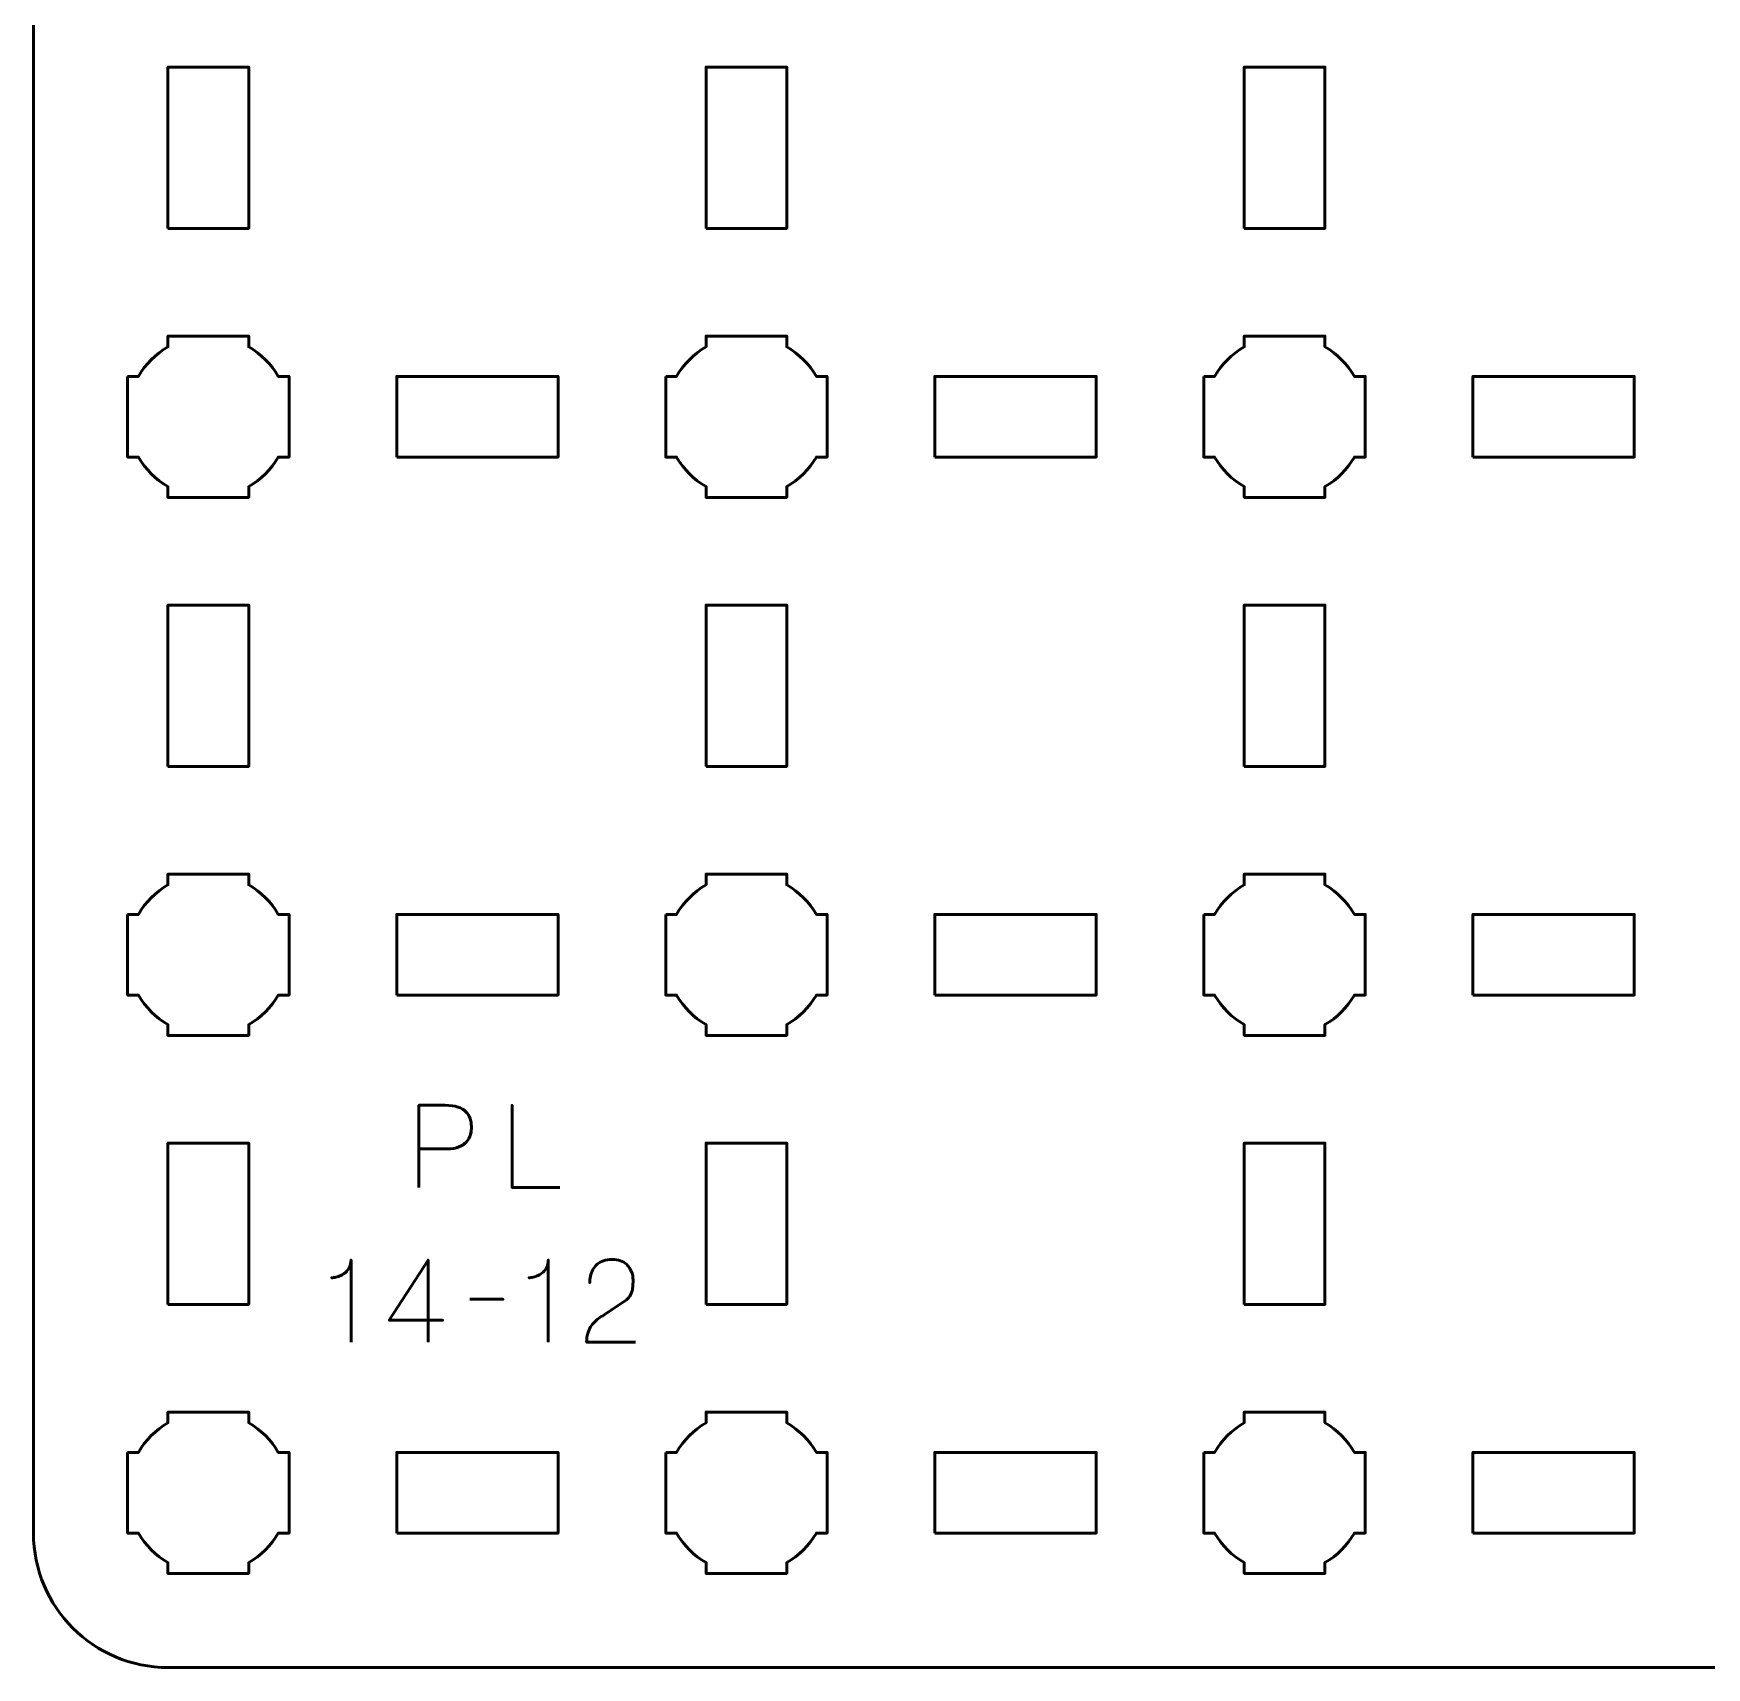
# Model space of a CAD drawing. Header units: centimetres. Extents: x -24.1 to 3.1, y -26.5 to -3.2.
# Drawn here: x -24.15 to -17.93, y -26.5 to -20.43 of the extents above; entities that cross this region are included whole.
import ezdxf

# ---------------------------------------------------------------- set-up
doc = ezdxf.new("R2010")
doc.units = ezdxf.units.CM
doc.header["$MEASUREMENT"] = 0
doc.layers.add('Layer 1', color=7, linetype='Continuous')

msp = doc.modelspace()

# ---------------------------------------------------------------- linework, layer by layer
at = {"layer": 'Layer 1', "lineweight": 53}
for points in [[(-23.65, -21.15), (-23.35, -21.15), (-23.35, -20.55), (-23.65, -20.55), (-23.65, -21.15)], [(-21.65, -21.15), (-21.35, -21.15), (-21.35, -20.55), (-21.65, -20.55), (-21.65, -21.15)], [(-19.65, -21.15), (-19.35, -21.15), (-19.35, -20.55), (-19.65, -20.55), (-19.65, -21.15)], [(-22.8, -22), (-22.2, -22), (-22.2, -21.7), (-22.8, -21.7), (-22.8, -22)], [(-20.8, -22), (-20.2, -22), (-20.2, -21.7), (-20.8, -21.7), (-20.8, -22)], [(-18.8, -22), (-18.2, -22), (-18.2, -21.7), (-18.8, -21.7), (-18.8, -22)], [(-23.65, -23.15), (-23.35, -23.15), (-23.35, -22.55), (-23.65, -22.55), (-23.65, -23.15)], [(-21.65, -23.15), (-21.35, -23.15), (-21.35, -22.55), (-21.65, -22.55), (-21.65, -23.15)], [(-19.65, -23.15), (-19.35, -23.15), (-19.35, -22.55), (-19.65, -22.55), (-19.65, -23.15)], [(-22.8, -24), (-22.2, -24), (-22.2, -23.7), (-22.8, -23.7), (-22.8, -24)], [(-20.8, -24), (-20.2, -24), (-20.2, -23.7), (-20.8, -23.7), (-20.8, -24)], [(-18.8, -24), (-18.2, -24), (-18.2, -23.7), (-18.8, -23.7), (-18.8, -24)], [(-23.65, -25.15), (-23.35, -25.15), (-23.35, -24.55), (-23.65, -24.55), (-23.65, -25.15)], [(-21.65, -25.15), (-21.35, -25.15), (-21.35, -24.55), (-21.65, -24.55), (-21.65, -25.15)], [(-19.65, -25.15), (-19.35, -25.15), (-19.35, -24.55), (-19.65, -24.55), (-19.65, -25.15)], [(-22.8, -26), (-22.2, -26), (-22.2, -25.7), (-22.8, -25.7), (-22.8, -26)], [(-20.8, -26), (-20.2, -26), (-20.2, -25.7), (-20.8, -25.7), (-20.8, -26)], [(-18.8, -26), (-18.2, -26), (-18.2, -25.7), (-18.8, -25.7), (-18.8, -26)]]:
    msp.add_lwpolyline(points, close=True, dxfattribs=at)
for points, knots in [([(-24.15, -26), (-24.15, -26), (-24.15, -3.7), (-24.15, -3.7), (-24.15, -3.7), (-24.15, -3.42391), (-23.92609, -3.2), (-23.65, -3.2), (-23.65, -3.2), (-23.65, -3.2), (2.65, -3.2), (2.65, -3.2), (2.65, -3.2), (2.92609, -3.2), (3.15, -3.42391), (3.15, -3.7), (3.15, -3.7), (3.15, -3.7), (3.15, -26), (3.15, -26), (3.15, -26), (3.15, -26.27609), (2.92609, -26.5), (2.65, -26.5), (2.65, -26.5), (2.65, -26.5), (-23.65, -26.5), (-23.65, -26.5), (-23.65, -26.5), (-23.92609, -26.5), (-24.15, -26.27609), (-24.15, -26)], [0, 0, 0, 0, 0.125, 0.125, 0.125, 0.125, 0.25, 0.25, 0.25, 0.25, 0.375, 0.375, 0.375, 0.375, 0.5, 0.5, 0.5, 0.5, 0.625, 0.625, 0.625, 0.625, 0.75, 0.75, 0.75, 0.75, 0.875, 0.875, 0.875, 0.875, 1, 1, 1, 1]), ([(-23.8, -21.7), (-23.8, -21.7), (-23.75985, -21.7), (-23.75985, -21.7), (-23.75985, -21.7), (-23.7335, -21.65447), (-23.69553, -21.6165), (-23.65, -21.59015), (-23.65, -21.59015), (-23.65, -21.59015), (-23.65, -21.55), (-23.65, -21.55), (-23.65, -21.55), (-23.65, -21.55), (-23.5, -21.55), (-23.5, -21.55), (-23.5, -21.55), (-23.5, -21.55), (-23.35, -21.55), (-23.35, -21.55), (-23.35, -21.55), (-23.35, -21.55), (-23.35, -21.59015), (-23.35, -21.59015), (-23.35, -21.59015), (-23.30447, -21.6165), (-23.2665, -21.65447), (-23.24015, -21.7), (-23.24015, -21.7), (-23.24015, -21.7), (-23.2, -21.7), (-23.2, -21.7), (-23.2, -21.7), (-23.2, -21.7), (-23.2, -21.85), (-23.2, -21.85), (-23.2, -21.85), (-23.2, -21.85), (-23.2, -22), (-23.2, -22), (-23.2, -22), (-23.2, -22), (-23.24015, -22), (-23.24015, -22), (-23.24015, -22), (-23.2665, -22.04553), (-23.30447, -22.0835), (-23.35, -22.10985), (-23.35, -22.10985), (-23.35, -22.10985), (-23.35, -22.15), (-23.35, -22.15), (-23.35, -22.15), (-23.35, -22.15), (-23.5, -22.15), (-23.5, -22.15), (-23.5, -22.15), (-23.5, -22.15), (-23.65, -22.15), (-23.65, -22.15), (-23.65, -22.15), (-23.65, -22.15), (-23.65, -22.10985), (-23.65, -22.10985), (-23.65, -22.10985), (-23.69553, -22.0835), (-23.7335, -22.04553), (-23.75985, -22), (-23.75985, -22), (-23.75985, -22), (-23.8, -22), (-23.8, -22), (-23.8, -22), (-23.8, -22), (-23.8, -21.85), (-23.8, -21.85), (-23.8, -21.85), (-23.8, -21.85), (-23.8, -21.7), (-23.8, -21.7)], [0, 0, 0, 0, 0.05, 0.05, 0.05, 0.05, 0.1, 0.1, 0.1, 0.1, 0.15, 0.15, 0.15, 0.15, 0.2, 0.2, 0.2, 0.2, 0.25, 0.25, 0.25, 0.25, 0.3, 0.3, 0.3, 0.3, 0.35, 0.35, 0.35, 0.35, 0.4, 0.4, 0.4, 0.4, 0.45, 0.45, 0.45, 0.45, 0.5, 0.5, 0.5, 0.5, 0.55, 0.55, 0.55, 0.55, 0.6, 0.6, 0.6, 0.6, 0.65, 0.65, 0.65, 0.65, 0.7, 0.7, 0.7, 0.7, 0.75, 0.75, 0.75, 0.75, 0.8, 0.8, 0.8, 0.8, 0.85, 0.85, 0.85, 0.85, 0.9, 0.9, 0.9, 0.9, 0.95, 0.95, 0.95, 0.95, 1, 1, 1, 1]), ([(-21.8, -21.7), (-21.8, -21.7), (-21.75985, -21.7), (-21.75985, -21.7), (-21.75985, -21.7), (-21.7335, -21.65447), (-21.69553, -21.6165), (-21.65, -21.59015), (-21.65, -21.59015), (-21.65, -21.59015), (-21.65, -21.55), (-21.65, -21.55), (-21.65, -21.55), (-21.65, -21.55), (-21.5, -21.55), (-21.5, -21.55), (-21.5, -21.55), (-21.5, -21.55), (-21.35, -21.55), (-21.35, -21.55), (-21.35, -21.55), (-21.35, -21.55), (-21.35, -21.59015), (-21.35, -21.59015), (-21.35, -21.59015), (-21.30447, -21.6165), (-21.2665, -21.65447), (-21.24015, -21.7), (-21.24015, -21.7), (-21.24015, -21.7), (-21.2, -21.7), (-21.2, -21.7), (-21.2, -21.7), (-21.2, -21.7), (-21.2, -21.85), (-21.2, -21.85), (-21.2, -21.85), (-21.2, -21.85), (-21.2, -22), (-21.2, -22), (-21.2, -22), (-21.2, -22), (-21.24015, -22), (-21.24015, -22), (-21.24015, -22), (-21.2665, -22.04553), (-21.30447, -22.0835), (-21.35, -22.10985), (-21.35, -22.10985), (-21.35, -22.10985), (-21.35, -22.15), (-21.35, -22.15), (-21.35, -22.15), (-21.35, -22.15), (-21.5, -22.15), (-21.5, -22.15), (-21.5, -22.15), (-21.5, -22.15), (-21.65, -22.15), (-21.65, -22.15), (-21.65, -22.15), (-21.65, -22.15), (-21.65, -22.10985), (-21.65, -22.10985), (-21.65, -22.10985), (-21.69553, -22.0835), (-21.7335, -22.04553), (-21.75985, -22), (-21.75985, -22), (-21.75985, -22), (-21.8, -22), (-21.8, -22), (-21.8, -22), (-21.8, -22), (-21.8, -21.85), (-21.8, -21.85), (-21.8, -21.85), (-21.8, -21.85), (-21.8, -21.7), (-21.8, -21.7)], [0, 0, 0, 0, 0.05, 0.05, 0.05, 0.05, 0.1, 0.1, 0.1, 0.1, 0.15, 0.15, 0.15, 0.15, 0.2, 0.2, 0.2, 0.2, 0.25, 0.25, 0.25, 0.25, 0.3, 0.3, 0.3, 0.3, 0.35, 0.35, 0.35, 0.35, 0.4, 0.4, 0.4, 0.4, 0.45, 0.45, 0.45, 0.45, 0.5, 0.5, 0.5, 0.5, 0.55, 0.55, 0.55, 0.55, 0.6, 0.6, 0.6, 0.6, 0.65, 0.65, 0.65, 0.65, 0.7, 0.7, 0.7, 0.7, 0.75, 0.75, 0.75, 0.75, 0.8, 0.8, 0.8, 0.8, 0.85, 0.85, 0.85, 0.85, 0.9, 0.9, 0.9, 0.9, 0.95, 0.95, 0.95, 0.95, 1, 1, 1, 1]), ([(-19.8, -21.7), (-19.8, -21.7), (-19.75985, -21.7), (-19.75985, -21.7), (-19.75985, -21.7), (-19.7335, -21.65447), (-19.69553, -21.6165), (-19.65, -21.59015), (-19.65, -21.59015), (-19.65, -21.59015), (-19.65, -21.55), (-19.65, -21.55), (-19.65, -21.55), (-19.65, -21.55), (-19.5, -21.55), (-19.5, -21.55), (-19.5, -21.55), (-19.5, -21.55), (-19.35, -21.55), (-19.35, -21.55), (-19.35, -21.55), (-19.35, -21.55), (-19.35, -21.59015), (-19.35, -21.59015), (-19.35, -21.59015), (-19.30447, -21.6165), (-19.2665, -21.65447), (-19.24015, -21.7), (-19.24015, -21.7), (-19.24015, -21.7), (-19.2, -21.7), (-19.2, -21.7), (-19.2, -21.7), (-19.2, -21.7), (-19.2, -21.85), (-19.2, -21.85), (-19.2, -21.85), (-19.2, -21.85), (-19.2, -22), (-19.2, -22), (-19.2, -22), (-19.2, -22), (-19.24015, -22), (-19.24015, -22), (-19.24015, -22), (-19.2665, -22.04553), (-19.30447, -22.0835), (-19.35, -22.10985), (-19.35, -22.10985), (-19.35, -22.10985), (-19.35, -22.15), (-19.35, -22.15), (-19.35, -22.15), (-19.35, -22.15), (-19.5, -22.15), (-19.5, -22.15), (-19.5, -22.15), (-19.5, -22.15), (-19.65, -22.15), (-19.65, -22.15), (-19.65, -22.15), (-19.65, -22.15), (-19.65, -22.10985), (-19.65, -22.10985), (-19.65, -22.10985), (-19.69553, -22.0835), (-19.7335, -22.04553), (-19.75985, -22), (-19.75985, -22), (-19.75985, -22), (-19.8, -22), (-19.8, -22), (-19.8, -22), (-19.8, -22), (-19.8, -21.85), (-19.8, -21.85), (-19.8, -21.85), (-19.8, -21.85), (-19.8, -21.7), (-19.8, -21.7)], [0, 0, 0, 0, 0.05, 0.05, 0.05, 0.05, 0.1, 0.1, 0.1, 0.1, 0.15, 0.15, 0.15, 0.15, 0.2, 0.2, 0.2, 0.2, 0.25, 0.25, 0.25, 0.25, 0.3, 0.3, 0.3, 0.3, 0.35, 0.35, 0.35, 0.35, 0.4, 0.4, 0.4, 0.4, 0.45, 0.45, 0.45, 0.45, 0.5, 0.5, 0.5, 0.5, 0.55, 0.55, 0.55, 0.55, 0.6, 0.6, 0.6, 0.6, 0.65, 0.65, 0.65, 0.65, 0.7, 0.7, 0.7, 0.7, 0.75, 0.75, 0.75, 0.75, 0.8, 0.8, 0.8, 0.8, 0.85, 0.85, 0.85, 0.85, 0.9, 0.9, 0.9, 0.9, 0.95, 0.95, 0.95, 0.95, 1, 1, 1, 1]), ([(-23.8, -23.7), (-23.8, -23.7), (-23.75985, -23.7), (-23.75985, -23.7), (-23.75985, -23.7), (-23.7335, -23.65447), (-23.69553, -23.6165), (-23.65, -23.59015), (-23.65, -23.59015), (-23.65, -23.59015), (-23.65, -23.55), (-23.65, -23.55), (-23.65, -23.55), (-23.65, -23.55), (-23.5, -23.55), (-23.5, -23.55), (-23.5, -23.55), (-23.5, -23.55), (-23.35, -23.55), (-23.35, -23.55), (-23.35, -23.55), (-23.35, -23.55), (-23.35, -23.59015), (-23.35, -23.59015), (-23.35, -23.59015), (-23.30447, -23.6165), (-23.2665, -23.65447), (-23.24015, -23.7), (-23.24015, -23.7), (-23.24015, -23.7), (-23.2, -23.7), (-23.2, -23.7), (-23.2, -23.7), (-23.2, -23.7), (-23.2, -23.85), (-23.2, -23.85), (-23.2, -23.85), (-23.2, -23.85), (-23.2, -24), (-23.2, -24), (-23.2, -24), (-23.2, -24), (-23.24015, -24), (-23.24015, -24), (-23.24015, -24), (-23.2665, -24.04553), (-23.30447, -24.0835), (-23.35, -24.10985), (-23.35, -24.10985), (-23.35, -24.10985), (-23.35, -24.15), (-23.35, -24.15), (-23.35, -24.15), (-23.35, -24.15), (-23.5, -24.15), (-23.5, -24.15), (-23.5, -24.15), (-23.5, -24.15), (-23.65, -24.15), (-23.65, -24.15), (-23.65, -24.15), (-23.65, -24.15), (-23.65, -24.10985), (-23.65, -24.10985), (-23.65, -24.10985), (-23.69553, -24.0835), (-23.7335, -24.04553), (-23.75985, -24), (-23.75985, -24), (-23.75985, -24), (-23.8, -24), (-23.8, -24), (-23.8, -24), (-23.8, -24), (-23.8, -23.85), (-23.8, -23.85), (-23.8, -23.85), (-23.8, -23.85), (-23.8, -23.7), (-23.8, -23.7)], [0, 0, 0, 0, 0.05, 0.05, 0.05, 0.05, 0.1, 0.1, 0.1, 0.1, 0.15, 0.15, 0.15, 0.15, 0.2, 0.2, 0.2, 0.2, 0.25, 0.25, 0.25, 0.25, 0.3, 0.3, 0.3, 0.3, 0.35, 0.35, 0.35, 0.35, 0.4, 0.4, 0.4, 0.4, 0.45, 0.45, 0.45, 0.45, 0.5, 0.5, 0.5, 0.5, 0.55, 0.55, 0.55, 0.55, 0.6, 0.6, 0.6, 0.6, 0.65, 0.65, 0.65, 0.65, 0.7, 0.7, 0.7, 0.7, 0.75, 0.75, 0.75, 0.75, 0.8, 0.8, 0.8, 0.8, 0.85, 0.85, 0.85, 0.85, 0.9, 0.9, 0.9, 0.9, 0.95, 0.95, 0.95, 0.95, 1, 1, 1, 1]), ([(-21.8, -23.7), (-21.8, -23.7), (-21.75985, -23.7), (-21.75985, -23.7), (-21.75985, -23.7), (-21.7335, -23.65447), (-21.69553, -23.6165), (-21.65, -23.59015), (-21.65, -23.59015), (-21.65, -23.59015), (-21.65, -23.55), (-21.65, -23.55), (-21.65, -23.55), (-21.65, -23.55), (-21.5, -23.55), (-21.5, -23.55), (-21.5, -23.55), (-21.5, -23.55), (-21.35, -23.55), (-21.35, -23.55), (-21.35, -23.55), (-21.35, -23.55), (-21.35, -23.59015), (-21.35, -23.59015), (-21.35, -23.59015), (-21.30447, -23.6165), (-21.2665, -23.65447), (-21.24015, -23.7), (-21.24015, -23.7), (-21.24015, -23.7), (-21.2, -23.7), (-21.2, -23.7), (-21.2, -23.7), (-21.2, -23.7), (-21.2, -23.85), (-21.2, -23.85), (-21.2, -23.85), (-21.2, -23.85), (-21.2, -24), (-21.2, -24), (-21.2, -24), (-21.2, -24), (-21.24015, -24), (-21.24015, -24), (-21.24015, -24), (-21.2665, -24.04553), (-21.30447, -24.0835), (-21.35, -24.10985), (-21.35, -24.10985), (-21.35, -24.10985), (-21.35, -24.15), (-21.35, -24.15), (-21.35, -24.15), (-21.35, -24.15), (-21.5, -24.15), (-21.5, -24.15), (-21.5, -24.15), (-21.5, -24.15), (-21.65, -24.15), (-21.65, -24.15), (-21.65, -24.15), (-21.65, -24.15), (-21.65, -24.10985), (-21.65, -24.10985), (-21.65, -24.10985), (-21.69553, -24.0835), (-21.7335, -24.04553), (-21.75985, -24), (-21.75985, -24), (-21.75985, -24), (-21.8, -24), (-21.8, -24), (-21.8, -24), (-21.8, -24), (-21.8, -23.85), (-21.8, -23.85), (-21.8, -23.85), (-21.8, -23.85), (-21.8, -23.7), (-21.8, -23.7)], [0, 0, 0, 0, 0.05, 0.05, 0.05, 0.05, 0.1, 0.1, 0.1, 0.1, 0.15, 0.15, 0.15, 0.15, 0.2, 0.2, 0.2, 0.2, 0.25, 0.25, 0.25, 0.25, 0.3, 0.3, 0.3, 0.3, 0.35, 0.35, 0.35, 0.35, 0.4, 0.4, 0.4, 0.4, 0.45, 0.45, 0.45, 0.45, 0.5, 0.5, 0.5, 0.5, 0.55, 0.55, 0.55, 0.55, 0.6, 0.6, 0.6, 0.6, 0.65, 0.65, 0.65, 0.65, 0.7, 0.7, 0.7, 0.7, 0.75, 0.75, 0.75, 0.75, 0.8, 0.8, 0.8, 0.8, 0.85, 0.85, 0.85, 0.85, 0.9, 0.9, 0.9, 0.9, 0.95, 0.95, 0.95, 0.95, 1, 1, 1, 1]), ([(-19.8, -23.7), (-19.8, -23.7), (-19.75985, -23.7), (-19.75985, -23.7), (-19.75985, -23.7), (-19.7335, -23.65447), (-19.69553, -23.6165), (-19.65, -23.59015), (-19.65, -23.59015), (-19.65, -23.59015), (-19.65, -23.55), (-19.65, -23.55), (-19.65, -23.55), (-19.65, -23.55), (-19.5, -23.55), (-19.5, -23.55), (-19.5, -23.55), (-19.5, -23.55), (-19.35, -23.55), (-19.35, -23.55), (-19.35, -23.55), (-19.35, -23.55), (-19.35, -23.59015), (-19.35, -23.59015), (-19.35, -23.59015), (-19.30447, -23.6165), (-19.2665, -23.65447), (-19.24015, -23.7), (-19.24015, -23.7), (-19.24015, -23.7), (-19.2, -23.7), (-19.2, -23.7), (-19.2, -23.7), (-19.2, -23.7), (-19.2, -23.85), (-19.2, -23.85), (-19.2, -23.85), (-19.2, -23.85), (-19.2, -24), (-19.2, -24), (-19.2, -24), (-19.2, -24), (-19.24015, -24), (-19.24015, -24), (-19.24015, -24), (-19.2665, -24.04553), (-19.30447, -24.0835), (-19.35, -24.10985), (-19.35, -24.10985), (-19.35, -24.10985), (-19.35, -24.15), (-19.35, -24.15), (-19.35, -24.15), (-19.35, -24.15), (-19.5, -24.15), (-19.5, -24.15), (-19.5, -24.15), (-19.5, -24.15), (-19.65, -24.15), (-19.65, -24.15), (-19.65, -24.15), (-19.65, -24.15), (-19.65, -24.10985), (-19.65, -24.10985), (-19.65, -24.10985), (-19.69553, -24.0835), (-19.7335, -24.04553), (-19.75985, -24), (-19.75985, -24), (-19.75985, -24), (-19.8, -24), (-19.8, -24), (-19.8, -24), (-19.8, -24), (-19.8, -23.85), (-19.8, -23.85), (-19.8, -23.85), (-19.8, -23.85), (-19.8, -23.7), (-19.8, -23.7)], [0, 0, 0, 0, 0.05, 0.05, 0.05, 0.05, 0.1, 0.1, 0.1, 0.1, 0.15, 0.15, 0.15, 0.15, 0.2, 0.2, 0.2, 0.2, 0.25, 0.25, 0.25, 0.25, 0.3, 0.3, 0.3, 0.3, 0.35, 0.35, 0.35, 0.35, 0.4, 0.4, 0.4, 0.4, 0.45, 0.45, 0.45, 0.45, 0.5, 0.5, 0.5, 0.5, 0.55, 0.55, 0.55, 0.55, 0.6, 0.6, 0.6, 0.6, 0.65, 0.65, 0.65, 0.65, 0.7, 0.7, 0.7, 0.7, 0.75, 0.75, 0.75, 0.75, 0.8, 0.8, 0.8, 0.8, 0.85, 0.85, 0.85, 0.85, 0.9, 0.9, 0.9, 0.9, 0.95, 0.95, 0.95, 0.95, 1, 1, 1, 1]), ([(-23.8, -25.7), (-23.8, -25.7), (-23.75985, -25.7), (-23.75985, -25.7), (-23.75985, -25.7), (-23.7335, -25.65447), (-23.69553, -25.6165), (-23.65, -25.59015), (-23.65, -25.59015), (-23.65, -25.59015), (-23.65, -25.55), (-23.65, -25.55), (-23.65, -25.55), (-23.65, -25.55), (-23.5, -25.55), (-23.5, -25.55), (-23.5, -25.55), (-23.5, -25.55), (-23.35, -25.55), (-23.35, -25.55), (-23.35, -25.55), (-23.35, -25.55), (-23.35, -25.59015), (-23.35, -25.59015), (-23.35, -25.59015), (-23.30447, -25.6165), (-23.2665, -25.65447), (-23.24015, -25.7), (-23.24015, -25.7), (-23.24015, -25.7), (-23.2, -25.7), (-23.2, -25.7), (-23.2, -25.7), (-23.2, -25.7), (-23.2, -25.85), (-23.2, -25.85), (-23.2, -25.85), (-23.2, -25.85), (-23.2, -26), (-23.2, -26), (-23.2, -26), (-23.2, -26), (-23.24015, -26), (-23.24015, -26), (-23.24015, -26), (-23.2665, -26.04553), (-23.30447, -26.0835), (-23.35, -26.10985), (-23.35, -26.10985), (-23.35, -26.10985), (-23.35, -26.15), (-23.35, -26.15), (-23.35, -26.15), (-23.35, -26.15), (-23.5, -26.15), (-23.5, -26.15), (-23.5, -26.15), (-23.5, -26.15), (-23.65, -26.15), (-23.65, -26.15), (-23.65, -26.15), (-23.65, -26.15), (-23.65, -26.10985), (-23.65, -26.10985), (-23.65, -26.10985), (-23.69553, -26.0835), (-23.7335, -26.04553), (-23.75985, -26), (-23.75985, -26), (-23.75985, -26), (-23.8, -26), (-23.8, -26), (-23.8, -26), (-23.8, -26), (-23.8, -25.85), (-23.8, -25.85), (-23.8, -25.85), (-23.8, -25.85), (-23.8, -25.7), (-23.8, -25.7)], [0, 0, 0, 0, 0.05, 0.05, 0.05, 0.05, 0.1, 0.1, 0.1, 0.1, 0.15, 0.15, 0.15, 0.15, 0.2, 0.2, 0.2, 0.2, 0.25, 0.25, 0.25, 0.25, 0.3, 0.3, 0.3, 0.3, 0.35, 0.35, 0.35, 0.35, 0.4, 0.4, 0.4, 0.4, 0.45, 0.45, 0.45, 0.45, 0.5, 0.5, 0.5, 0.5, 0.55, 0.55, 0.55, 0.55, 0.6, 0.6, 0.6, 0.6, 0.65, 0.65, 0.65, 0.65, 0.7, 0.7, 0.7, 0.7, 0.75, 0.75, 0.75, 0.75, 0.8, 0.8, 0.8, 0.8, 0.85, 0.85, 0.85, 0.85, 0.9, 0.9, 0.9, 0.9, 0.95, 0.95, 0.95, 0.95, 1, 1, 1, 1]), ([(-21.8, -25.7), (-21.8, -25.7), (-21.75985, -25.7), (-21.75985, -25.7), (-21.75985, -25.7), (-21.7335, -25.65447), (-21.69553, -25.6165), (-21.65, -25.59015), (-21.65, -25.59015), (-21.65, -25.59015), (-21.65, -25.55), (-21.65, -25.55), (-21.65, -25.55), (-21.65, -25.55), (-21.5, -25.55), (-21.5, -25.55), (-21.5, -25.55), (-21.5, -25.55), (-21.35, -25.55), (-21.35, -25.55), (-21.35, -25.55), (-21.35, -25.55), (-21.35, -25.59015), (-21.35, -25.59015), (-21.35, -25.59015), (-21.30447, -25.6165), (-21.2665, -25.65447), (-21.24015, -25.7), (-21.24015, -25.7), (-21.24015, -25.7), (-21.2, -25.7), (-21.2, -25.7), (-21.2, -25.7), (-21.2, -25.7), (-21.2, -25.85), (-21.2, -25.85), (-21.2, -25.85), (-21.2, -25.85), (-21.2, -26), (-21.2, -26), (-21.2, -26), (-21.2, -26), (-21.24015, -26), (-21.24015, -26), (-21.24015, -26), (-21.2665, -26.04553), (-21.30447, -26.0835), (-21.35, -26.10985), (-21.35, -26.10985), (-21.35, -26.10985), (-21.35, -26.15), (-21.35, -26.15), (-21.35, -26.15), (-21.35, -26.15), (-21.5, -26.15), (-21.5, -26.15), (-21.5, -26.15), (-21.5, -26.15), (-21.65, -26.15), (-21.65, -26.15), (-21.65, -26.15), (-21.65, -26.15), (-21.65, -26.10985), (-21.65, -26.10985), (-21.65, -26.10985), (-21.69553, -26.0835), (-21.7335, -26.04553), (-21.75985, -26), (-21.75985, -26), (-21.75985, -26), (-21.8, -26), (-21.8, -26), (-21.8, -26), (-21.8, -26), (-21.8, -25.85), (-21.8, -25.85), (-21.8, -25.85), (-21.8, -25.85), (-21.8, -25.7), (-21.8, -25.7)], [0, 0, 0, 0, 0.05, 0.05, 0.05, 0.05, 0.1, 0.1, 0.1, 0.1, 0.15, 0.15, 0.15, 0.15, 0.2, 0.2, 0.2, 0.2, 0.25, 0.25, 0.25, 0.25, 0.3, 0.3, 0.3, 0.3, 0.35, 0.35, 0.35, 0.35, 0.4, 0.4, 0.4, 0.4, 0.45, 0.45, 0.45, 0.45, 0.5, 0.5, 0.5, 0.5, 0.55, 0.55, 0.55, 0.55, 0.6, 0.6, 0.6, 0.6, 0.65, 0.65, 0.65, 0.65, 0.7, 0.7, 0.7, 0.7, 0.75, 0.75, 0.75, 0.75, 0.8, 0.8, 0.8, 0.8, 0.85, 0.85, 0.85, 0.85, 0.9, 0.9, 0.9, 0.9, 0.95, 0.95, 0.95, 0.95, 1, 1, 1, 1]), ([(-19.8, -25.7), (-19.8, -25.7), (-19.75985, -25.7), (-19.75985, -25.7), (-19.75985, -25.7), (-19.7335, -25.65447), (-19.69553, -25.6165), (-19.65, -25.59015), (-19.65, -25.59015), (-19.65, -25.59015), (-19.65, -25.55), (-19.65, -25.55), (-19.65, -25.55), (-19.65, -25.55), (-19.5, -25.55), (-19.5, -25.55), (-19.5, -25.55), (-19.5, -25.55), (-19.35, -25.55), (-19.35, -25.55), (-19.35, -25.55), (-19.35, -25.55), (-19.35, -25.59015), (-19.35, -25.59015), (-19.35, -25.59015), (-19.30447, -25.6165), (-19.2665, -25.65447), (-19.24015, -25.7), (-19.24015, -25.7), (-19.24015, -25.7), (-19.2, -25.7), (-19.2, -25.7), (-19.2, -25.7), (-19.2, -25.7), (-19.2, -25.85), (-19.2, -25.85), (-19.2, -25.85), (-19.2, -25.85), (-19.2, -26), (-19.2, -26), (-19.2, -26), (-19.2, -26), (-19.24015, -26), (-19.24015, -26), (-19.24015, -26), (-19.2665, -26.04553), (-19.30447, -26.0835), (-19.35, -26.10985), (-19.35, -26.10985), (-19.35, -26.10985), (-19.35, -26.15), (-19.35, -26.15), (-19.35, -26.15), (-19.35, -26.15), (-19.5, -26.15), (-19.5, -26.15), (-19.5, -26.15), (-19.5, -26.15), (-19.65, -26.15), (-19.65, -26.15), (-19.65, -26.15), (-19.65, -26.15), (-19.65, -26.10985), (-19.65, -26.10985), (-19.65, -26.10985), (-19.69553, -26.0835), (-19.7335, -26.04553), (-19.75985, -26), (-19.75985, -26), (-19.75985, -26), (-19.8, -26), (-19.8, -26), (-19.8, -26), (-19.8, -26), (-19.8, -25.85), (-19.8, -25.85), (-19.8, -25.85), (-19.8, -25.85), (-19.8, -25.7), (-19.8, -25.7)], [0, 0, 0, 0, 0.05, 0.05, 0.05, 0.05, 0.1, 0.1, 0.1, 0.1, 0.15, 0.15, 0.15, 0.15, 0.2, 0.2, 0.2, 0.2, 0.25, 0.25, 0.25, 0.25, 0.3, 0.3, 0.3, 0.3, 0.35, 0.35, 0.35, 0.35, 0.4, 0.4, 0.4, 0.4, 0.45, 0.45, 0.45, 0.45, 0.5, 0.5, 0.5, 0.5, 0.55, 0.55, 0.55, 0.55, 0.6, 0.6, 0.6, 0.6, 0.65, 0.65, 0.65, 0.65, 0.7, 0.7, 0.7, 0.7, 0.75, 0.75, 0.75, 0.75, 0.8, 0.8, 0.8, 0.8, 0.85, 0.85, 0.85, 0.85, 0.9, 0.9, 0.9, 0.9, 0.95, 0.95, 0.95, 0.95, 1, 1, 1, 1])]:
    msp.add_open_spline(points, degree=3, knots=knots, dxfattribs=at)
at = {"layer": 'Layer 1', "color": 5, "lineweight": 53}
for points, knots in [([(-22.71759, -24.71494), (-22.71759, -24.71494), (-22.71759, -24.40972), (-22.71759, -24.40972), (-22.71759, -24.40972), (-22.71759, -24.40972), (-22.62022, -24.40972), (-22.62022, -24.40972), (-22.62022, -24.40972), (-22.60075, -24.40979), (-22.58474, -24.41198), (-22.57211, -24.41621), (-22.57211, -24.41621), (-22.55955, -24.42037), (-22.54967, -24.42616), (-22.54254, -24.4335), (-22.54254, -24.4335), (-22.53542, -24.44076), (-22.53034, -24.44909), (-22.52723, -24.45847), (-22.52723, -24.45847), (-22.5242, -24.46786), (-22.52244, -24.47766), (-22.52201, -24.48804), (-22.52201, -24.48804), (-22.52152, -24.49841), (-22.52272, -24.50857), (-22.52554, -24.51844), (-22.52554, -24.51844), (-22.52843, -24.52832), (-22.5333, -24.53728), (-22.54029, -24.54533), (-22.54029, -24.54533), (-22.5472, -24.55337), (-22.55658, -24.55979), (-22.56837, -24.56452), (-22.56837, -24.56452), (-22.58015, -24.56931), (-22.59475, -24.57171), (-22.61218, -24.57185), (-22.61218, -24.57185), (-22.61218, -24.57185), (-22.71759, -24.57185), (-22.71759, -24.57185), (-22.71759, -24.57185), (-22.71759, -24.57185), (-22.61218, -24.57185), (-22.61218, -24.57185), (-22.61218, -24.57185), (-22.59511, -24.57171), (-22.58064, -24.56931), (-22.56893, -24.56452), (-22.56893, -24.56452), (-22.55715, -24.55979), (-22.54776, -24.55337), (-22.54071, -24.54533), (-22.54071, -24.54533), (-22.53372, -24.53728), (-22.52871, -24.52832), (-22.52575, -24.51844), (-22.52575, -24.51844), (-22.52279, -24.50857), (-22.52152, -24.49841), (-22.52201, -24.48804), (-22.52201, -24.48804), (-22.52244, -24.47766), (-22.5242, -24.46786), (-22.52737, -24.45847), (-22.52737, -24.45847), (-22.53048, -24.44909), (-22.5357, -24.44076), (-22.54283, -24.4335), (-22.54283, -24.4335), (-22.55002, -24.42616), (-22.5599, -24.42037), (-22.57246, -24.41621), (-22.57246, -24.41621), (-22.58509, -24.41198), (-22.60096, -24.40979), (-22.62022, -24.40972), (-22.62022, -24.40972), (-22.62022, -24.40972), (-22.71759, -24.40972), (-22.71759, -24.40972), (-22.71759, -24.40972), (-22.71759, -24.40972), (-22.71759, -24.71494), (-22.71759, -24.71494)], [0, 0, 0, 0, 0.0454545, 0.0454545, 0.0454545, 0.0454545, 0.0909091, 0.0909091, 0.0909091, 0.0909091, 0.1363636, 0.1363636, 0.1363636, 0.1363636, 0.1818182, 0.1818182, 0.1818182, 0.1818182, 0.2272727, 0.2272727, 0.2272727, 0.2272727, 0.2727273, 0.2727273, 0.2727273, 0.2727273, 0.3181818, 0.3181818, 0.3181818, 0.3181818, 0.3636364, 0.3636364, 0.3636364, 0.3636364, 0.4090909, 0.4090909, 0.4090909, 0.4090909, 0.4545455, 0.4545455, 0.4545455, 0.4545455, 0.5, 0.5, 0.5, 0.5, 0.5454545, 0.5454545, 0.5454545, 0.5454545, 0.5909091, 0.5909091, 0.5909091, 0.5909091, 0.6363636, 0.6363636, 0.6363636, 0.6363636, 0.6818182, 0.6818182, 0.6818182, 0.6818182, 0.7272727, 0.7272727, 0.7272727, 0.7272727, 0.7727273, 0.7727273, 0.7727273, 0.7727273, 0.8181818, 0.8181818, 0.8181818, 0.8181818, 0.8636364, 0.8636364, 0.8636364, 0.8636364, 0.9090909, 0.9090909, 0.9090909, 0.9090909, 0.9545455, 0.9545455, 0.9545455, 0.9545455, 1, 1, 1, 1]), ([(-22.19309, -24.71494), (-22.19309, -24.71494), (-22.37131, -24.71494), (-22.37131, -24.71494), (-22.37131, -24.71494), (-22.37131, -24.71494), (-22.37131, -24.40972), (-22.37131, -24.40972), (-22.37131, -24.40972), (-22.37131, -24.40972), (-22.37131, -24.71494), (-22.37131, -24.71494), (-22.37131, -24.71494), (-22.37131, -24.71494), (-22.19309, -24.71494), (-22.19309, -24.71494)], [0, 0, 0, 0, 0.25, 0.25, 0.25, 0.25, 0.5, 0.5, 0.5, 0.5, 0.75, 0.75, 0.75, 0.75, 1, 1, 1, 1]), ([(-22.96968, -25.29025), (-22.96968, -25.29025), (-22.96968, -24.98503), (-22.96968, -24.98503), (-22.96968, -24.98503), (-22.96975, -24.9954), (-22.97159, -25.00429), (-22.97512, -25.0117), (-22.97512, -25.0117), (-22.97857, -25.01918), (-22.98316, -25.02532), (-22.9888, -25.03025), (-22.9888, -25.03025), (-22.99445, -25.03519), (-23.00052, -25.03914), (-23.00701, -25.04211), (-23.00701, -25.04211), (-23.0135, -25.045), (-23.01978, -25.04719), (-23.02585, -25.04853), (-23.02585, -25.04853), (-23.03198, -25.04994), (-23.03721, -25.05079), (-23.04165, -25.05107), (-23.04165, -25.05107), (-23.03721, -25.05079), (-23.03198, -25.04994), (-23.02585, -25.04853), (-23.02585, -25.04853), (-23.01978, -25.04719), (-23.0135, -25.045), (-23.00701, -25.04211), (-23.00701, -25.04211), (-23.00052, -25.03914), (-22.99445, -25.03519), (-22.9888, -25.03025), (-22.9888, -25.03025), (-22.98316, -25.02532), (-22.97857, -25.01918), (-22.97512, -25.0117), (-22.97512, -25.0117), (-22.97159, -25.00429), (-22.96975, -24.9954), (-22.96968, -24.98503), (-22.96968, -24.98503), (-22.96968, -24.98503), (-22.96968, -25.29025), (-22.96968, -25.29025)], [0, 0, 0, 0, 0.0833333, 0.0833333, 0.0833333, 0.0833333, 0.1666667, 0.1666667, 0.1666667, 0.1666667, 0.25, 0.25, 0.25, 0.25, 0.3333333, 0.3333333, 0.3333333, 0.3333333, 0.4166667, 0.4166667, 0.4166667, 0.4166667, 0.5, 0.5, 0.5, 0.5, 0.5833333, 0.5833333, 0.5833333, 0.5833333, 0.6666667, 0.6666667, 0.6666667, 0.6666667, 0.75, 0.75, 0.75, 0.75, 0.8333333, 0.8333333, 0.8333333, 0.8333333, 0.9166667, 0.9166667, 0.9166667, 0.9166667, 1, 1, 1, 1]), ([(-22.68352, -25.29025), (-22.68352, -25.29025), (-22.68352, -24.98503), (-22.68352, -24.98503), (-22.68352, -24.98503), (-22.68352, -24.98503), (-22.82745, -25.20897), (-22.82745, -25.20897), (-22.82745, -25.20897), (-22.82745, -25.20897), (-22.62933, -25.20897), (-22.62933, -25.20897), (-22.62933, -25.20897), (-22.62933, -25.20897), (-22.82745, -25.20897), (-22.82745, -25.20897), (-22.82745, -25.20897), (-22.82745, -25.20897), (-22.68352, -24.98503), (-22.68352, -24.98503), (-22.68352, -24.98503), (-22.68352, -24.98503), (-22.68352, -25.29025), (-22.68352, -25.29025)], [0, 0, 0, 0, 0.1666667, 0.1666667, 0.1666667, 0.1666667, 0.3333333, 0.3333333, 0.3333333, 0.3333333, 0.5, 0.5, 0.5, 0.5, 0.6666667, 0.6666667, 0.6666667, 0.6666667, 0.8333333, 0.8333333, 0.8333333, 0.8333333, 1, 1, 1, 1]), ([(-22.23648, -25.29025), (-22.23648, -25.29025), (-22.23648, -24.98503), (-22.23648, -24.98503), (-22.23648, -24.98503), (-22.23655, -24.9954), (-22.23839, -25.00429), (-22.24192, -25.0117), (-22.24192, -25.0117), (-22.24537, -25.01918), (-22.24996, -25.02532), (-22.2556, -25.03025), (-22.2556, -25.03025), (-22.26125, -25.03519), (-22.26732, -25.03914), (-22.27381, -25.04211), (-22.27381, -25.04211), (-22.2803, -25.045), (-22.28658, -25.04719), (-22.29265, -25.04853), (-22.29265, -25.04853), (-22.29878, -25.04994), (-22.30401, -25.05079), (-22.30845, -25.05107), (-22.30845, -25.05107), (-22.30401, -25.05079), (-22.29878, -25.04994), (-22.29265, -25.04853), (-22.29265, -25.04853), (-22.28658, -25.04719), (-22.2803, -25.045), (-22.27381, -25.04211), (-22.27381, -25.04211), (-22.26732, -25.03914), (-22.26125, -25.03519), (-22.2556, -25.03025), (-22.2556, -25.03025), (-22.24996, -25.02532), (-22.24537, -25.01918), (-22.24192, -25.0117), (-22.24192, -25.0117), (-22.23839, -25.00429), (-22.23655, -24.9954), (-22.23648, -24.98503), (-22.23648, -24.98503), (-22.23648, -24.98503), (-22.23648, -25.29025), (-22.23648, -25.29025)], [0, 0, 0, 0, 0.0833333, 0.0833333, 0.0833333, 0.0833333, 0.1666667, 0.1666667, 0.1666667, 0.1666667, 0.25, 0.25, 0.25, 0.25, 0.3333333, 0.3333333, 0.3333333, 0.3333333, 0.4166667, 0.4166667, 0.4166667, 0.4166667, 0.5, 0.5, 0.5, 0.5, 0.5833333, 0.5833333, 0.5833333, 0.5833333, 0.6666667, 0.6666667, 0.6666667, 0.6666667, 0.75, 0.75, 0.75, 0.75, 0.8333333, 0.8333333, 0.8333333, 0.8333333, 0.9166667, 0.9166667, 0.9166667, 0.9166667, 1, 1, 1, 1]), ([(-21.91264, -25.29025), (-21.91264, -25.29025), (-22.09425, -25.29025), (-22.09425, -25.29025), (-22.09425, -25.29025), (-22.0939, -25.27797), (-22.09235, -25.26711), (-22.08973, -25.25779), (-22.08973, -25.25779), (-22.08705, -25.24848), (-22.08346, -25.2403), (-22.07901, -25.23324), (-22.07901, -25.23324), (-22.07449, -25.22619), (-22.06934, -25.21991), (-22.06349, -25.2144), (-22.06349, -25.2144), (-22.05763, -25.20883), (-22.05135, -25.20375), (-22.04458, -25.19895), (-22.04458, -25.19895), (-22.03781, -25.19422), (-22.03082, -25.1895), (-22.02355, -25.18484), (-22.02355, -25.18484), (-22.02355, -25.18484), (-21.95116, -25.13658), (-21.95116, -25.13658), (-21.95116, -25.13658), (-21.94376, -25.13136), (-21.93797, -25.12565), (-21.93388, -25.11951), (-21.93388, -25.11951), (-21.92972, -25.11337), (-21.92682, -25.10688), (-21.92506, -25.10003), (-21.92506, -25.10003), (-21.92337, -25.09326), (-21.92231, -25.08628), (-21.92196, -25.07922), (-21.92196, -25.07922), (-21.9216, -25.07209), (-21.92146, -25.06497), (-21.92153, -25.05784), (-21.92153, -25.05784), (-21.92153, -25.05199), (-21.92231, -25.04571), (-21.92386, -25.03893), (-21.92386, -25.03893), (-21.92548, -25.03223), (-21.92802, -25.02553), (-21.93162, -25.0189), (-21.93162, -25.0189), (-21.93522, -25.01226), (-21.94002, -25.0062), (-21.94601, -25.00069), (-21.94601, -25.00069), (-21.95201, -24.99526), (-21.95942, -24.99089), (-21.96824, -24.98757), (-21.96824, -24.98757), (-21.97706, -24.98425), (-21.98743, -24.98256), (-21.99942, -24.98249), (-21.99942, -24.98249), (-22.01149, -24.98256), (-22.02214, -24.98425), (-22.03132, -24.9875), (-22.03132, -24.9875), (-22.04049, -24.99074), (-22.04832, -24.99526), (-22.05481, -25.00097), (-22.05481, -25.00097), (-22.0613, -25.00669), (-22.06652, -25.01332), (-22.07061, -25.02073), (-22.07061, -25.02073), (-22.07471, -25.02814), (-22.07767, -25.03604), (-22.07957, -25.04437), (-22.07957, -25.04437), (-22.08148, -25.05269), (-22.0824, -25.06116), (-22.0824, -25.0697), (-22.0824, -25.0697), (-22.0824, -25.06116), (-22.08148, -25.05269), (-22.07957, -25.04437), (-22.07957, -25.04437), (-22.07767, -25.03604), (-22.07471, -25.02814), (-22.07061, -25.02073), (-22.07061, -25.02073), (-22.06652, -25.01332), (-22.0613, -25.00669), (-22.05481, -25.00097), (-22.05481, -25.00097), (-22.04832, -24.99526), (-22.04049, -24.99074), (-22.03132, -24.9875), (-22.03132, -24.9875), (-22.02214, -24.98425), (-22.01149, -24.98256), (-21.99942, -24.98249), (-21.99942, -24.98249), (-21.98743, -24.98256), (-21.97706, -24.98425), (-21.96824, -24.98757), (-21.96824, -24.98757), (-21.95942, -24.99089), (-21.95201, -24.99526), (-21.94601, -25.00069), (-21.94601, -25.00069), (-21.94002, -25.0062), (-21.93522, -25.01226), (-21.93162, -25.0189), (-21.93162, -25.0189), (-21.92802, -25.02553), (-21.92548, -25.03223), (-21.92386, -25.03893), (-21.92386, -25.03893), (-21.92231, -25.04571), (-21.92153, -25.05199), (-21.92153, -25.05784), (-21.92153, -25.05784), (-21.92146, -25.06497), (-21.9216, -25.07209), (-21.92196, -25.07922), (-21.92196, -25.07922), (-21.92231, -25.08628), (-21.92337, -25.09326), (-21.92506, -25.10003), (-21.92506, -25.10003), (-21.92682, -25.10688), (-21.92972, -25.11337), (-21.93388, -25.11951), (-21.93388, -25.11951), (-21.93797, -25.12565), (-21.94376, -25.13136), (-21.95116, -25.13658), (-21.95116, -25.13658), (-21.95116, -25.13658), (-22.02355, -25.18484), (-22.02355, -25.18484), (-22.02355, -25.18484), (-22.03082, -25.1895), (-22.03781, -25.19422), (-22.04458, -25.19895), (-22.04458, -25.19895), (-22.05135, -25.20375), (-22.05763, -25.20883), (-22.06349, -25.2144), (-22.06349, -25.2144), (-22.06934, -25.21991), (-22.07449, -25.22619), (-22.07901, -25.23324), (-22.07901, -25.23324), (-22.08346, -25.2403), (-22.08705, -25.24848), (-22.08973, -25.25779), (-22.08973, -25.25779), (-22.09235, -25.26711), (-22.0939, -25.27797), (-22.09425, -25.29025), (-22.09425, -25.29025), (-22.09425, -25.29025), (-21.91264, -25.29025), (-21.91264, -25.29025)], [0, 0, 0, 0, 0.0238095, 0.0238095, 0.0238095, 0.0238095, 0.047619, 0.047619, 0.047619, 0.047619, 0.0714286, 0.0714286, 0.0714286, 0.0714286, 0.0952381, 0.0952381, 0.0952381, 0.0952381, 0.1190476, 0.1190476, 0.1190476, 0.1190476, 0.1428571, 0.1428571, 0.1428571, 0.1428571, 0.1666667, 0.1666667, 0.1666667, 0.1666667, 0.1904762, 0.1904762, 0.1904762, 0.1904762, 0.2142857, 0.2142857, 0.2142857, 0.2142857, 0.2380952, 0.2380952, 0.2380952, 0.2380952, 0.2619048, 0.2619048, 0.2619048, 0.2619048, 0.2857143, 0.2857143, 0.2857143, 0.2857143, 0.3095238, 0.3095238, 0.3095238, 0.3095238, 0.3333333, 0.3333333, 0.3333333, 0.3333333, 0.3571429, 0.3571429, 0.3571429, 0.3571429, 0.3809524, 0.3809524, 0.3809524, 0.3809524, 0.4047619, 0.4047619, 0.4047619, 0.4047619, 0.4285714, 0.4285714, 0.4285714, 0.4285714, 0.452381, 0.452381, 0.452381, 0.452381, 0.4761905, 0.4761905, 0.4761905, 0.4761905, 0.5, 0.5, 0.5, 0.5, 0.5238095, 0.5238095, 0.5238095, 0.5238095, 0.547619, 0.547619, 0.547619, 0.547619, 0.5714286, 0.5714286, 0.5714286, 0.5714286, 0.5952381, 0.5952381, 0.5952381, 0.5952381, 0.6190476, 0.6190476, 0.6190476, 0.6190476, 0.6428571, 0.6428571, 0.6428571, 0.6428571, 0.6666667, 0.6666667, 0.6666667, 0.6666667, 0.6904762, 0.6904762, 0.6904762, 0.6904762, 0.7142857, 0.7142857, 0.7142857, 0.7142857, 0.7380952, 0.7380952, 0.7380952, 0.7380952, 0.7619048, 0.7619048, 0.7619048, 0.7619048, 0.7857143, 0.7857143, 0.7857143, 0.7857143, 0.8095238, 0.8095238, 0.8095238, 0.8095238, 0.8333333, 0.8333333, 0.8333333, 0.8333333, 0.8571429, 0.8571429, 0.8571429, 0.8571429, 0.8809524, 0.8809524, 0.8809524, 0.8809524, 0.9047619, 0.9047619, 0.9047619, 0.9047619, 0.9285714, 0.9285714, 0.9285714, 0.9285714, 0.952381, 0.952381, 0.952381, 0.952381, 0.9761905, 0.9761905, 0.9761905, 0.9761905, 1, 1, 1, 1]), ([(-22.52858, -25.13065), (-22.52858, -25.13065), (-22.40539, -25.13065), (-22.40539, -25.13065), (-22.40539, -25.13065), (-22.40539, -25.13065), (-22.52858, -25.13065), (-22.52858, -25.13065)], [0, 0, 0, 0, 0.5, 0.5, 0.5, 0.5, 1, 1, 1, 1])]:
    msp.add_open_spline(points, degree=3, knots=knots, dxfattribs=at)

doc.saveas('drawing.dxf')
